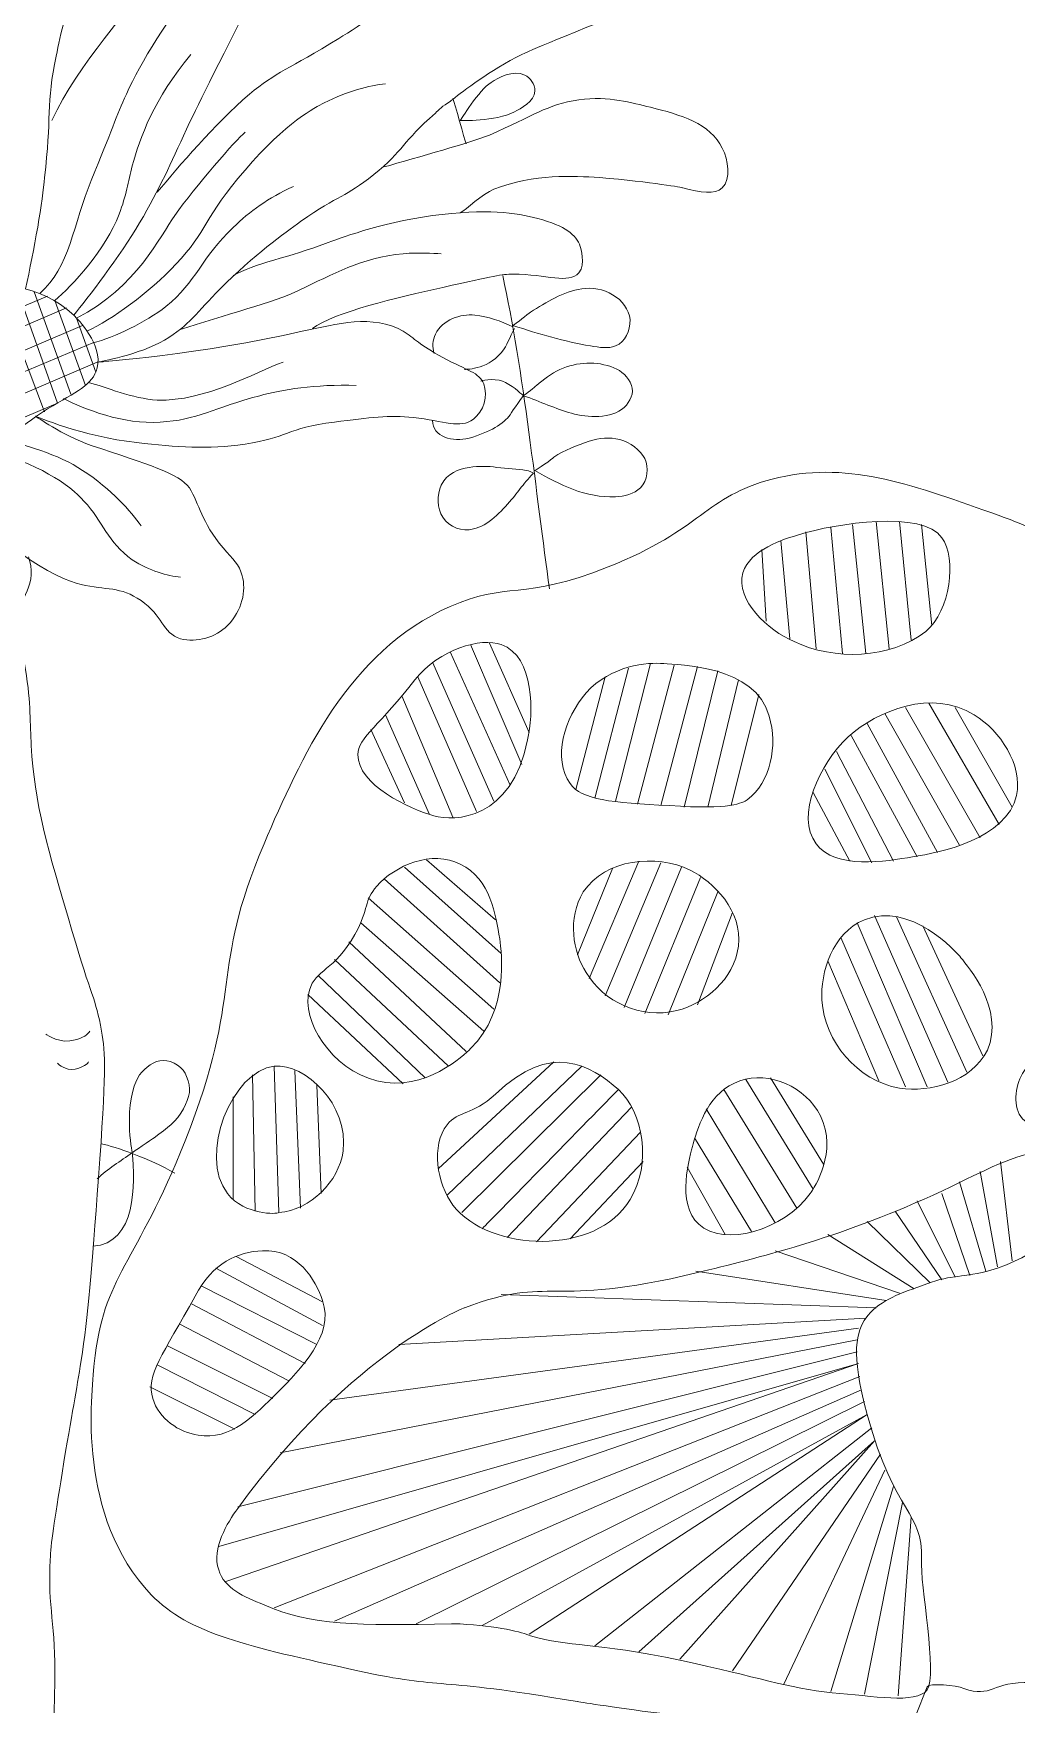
# Model space of a CAD drawing. Extents: x 26 to 586, y 226 to 583.
# Drawn here: x 336.8 to 403.9, y 346.6 to 460.7 of the extents above; entities that cross this region are included whole.
import ezdxf

# ---------------------------------------------------------------- set-up
doc = ezdxf.new("R2010")
doc.units = 0
doc.header["$MEASUREMENT"] = 0
doc.layers.add('Layer 1', color=7, linetype='Continuous')

msp = doc.modelspace()

# ---------------------------------------------------------------- linework, layer by layer
at = {"layer": 'Layer 1', "color": 7, "lineweight": 18, "true_color": 0xffffff}
for points in [[(312.02, 424.29), (338.42, 435.49), (335.62, 443.39)], [(334.22, 443.59), (337.52, 434.89)], [(336.82, 443.09), (339.32, 436.09)], [(311.62, 431.79), (337.72, 442.79)], [(311.62, 430.19), (339.02, 441.99)], [(338.22, 442.49), (340.32, 436.69)], [(311.82, 428.69), (340.12, 440.79)], [(339.72, 441.29), (341.02, 437.59)], [(392.02, 418.39), (391.22, 426.99)], [(393.62, 418.39), (392.72, 427.19)], [(394.32, 427.39), (395.22, 418.69)], [(395.92, 427.39), (396.72, 419.29)], [(397.42, 427.19), (398.12, 420.29)], [(387.82, 426.09), (388.42, 419.39)], [(390.22, 418.69), (389.52, 426.69)], [(386.52, 425.49), (386.82, 420.59)], [(370.12, 410.79), (366.62, 418.99)], [(367.92, 419.09), (370.62, 412.99)], [(369.32, 409.39), (365.22, 418.49)], [(363.02, 416.79), (367.02, 407.59)], [(364.02, 417.79), (368.22, 408.29)], [(375.82, 416.79), (373.82, 409.09)], [(377.42, 417.39), (375.12, 408.49)], [(376.52, 408.29), (378.92, 417.69)], [(380.52, 417.59), (378.02, 408.09)], [(382.12, 417.49), (379.62, 407.99)], [(383.52, 417.19), (381.22, 407.89)], [(384.92, 416.59), (382.82, 407.89)], [(386.32, 415.59), (384.42, 407.99)], [(361.92, 415.49), (365.42, 407.19)], [(401.42, 405.79), (396.32, 414.69)], [(402.72, 406.69), (397.92, 414.99)], [(403.62, 407.89), (399.72, 414.69)], [(360.82, 414.19), (363.82, 407.39)], [(398.52, 404.79), (393.72, 413.59)], [(394.92, 414.29), (400.02, 405.29)], [(362.12, 408.19), (359.82, 413.19)], [(392.62, 412.79), (397.12, 404.49)], [(395.52, 404.19), (391.62, 411.69)], [(394.02, 404.09), (390.82, 410.49)], [(390.02, 408.89), (392.52, 404.19)], [(368.32, 400.19), (363.62, 404.29)], [(378.12, 404.19), (374.72, 396.19)], [(360.72, 402.99), (368.62, 395.89)], [(362.12, 403.79), (368.72, 397.89)], [(376.32, 403.69), (373.92, 397.79)], [(379.62, 404.09), (375.82, 394.99)], [(381.02, 403.79), (377.12, 394.19)], [(382.32, 403.09), (378.52, 393.79)], [(383.52, 402.09), (380.12, 393.69)], [(368.22, 394.09), (359.62, 401.69)], [(384.52, 400.69), (382.12, 394.39)], [(359.12, 399.99), (367.52, 392.59)], [(393.02, 399.99), (397.82, 388.79)], [(399.22, 389.09), (394.22, 400.49)], [(400.52, 389.79), (395.72, 400.39)], [(397.52, 399.79), (401.62, 390.89)], [(358.32, 398.69), (366.32, 391.19)], [(391.92, 398.99), (396.32, 388.79)], [(357.32, 397.49), (365.12, 390.19)], [(391.02, 397.39), (394.52, 389.19)], [(356.22, 396.39), (363.52, 389.39)], [(355.52, 395.09), (362.02, 388.99)], [(372.32, 390.49), (364.42, 383.19)], [(351.72, 389.59), (351.92, 380.29)], [(353.22, 390.19), (353.52, 380.19)], [(354.62, 389.89), (355.02, 380.49)], [(374.22, 390.19), (365.02, 381.39)], [(375.52, 389.59), (366.02, 380.19)], [(385.42, 389.29), (390.02, 381.79)], [(390.72, 383.49), (387.12, 389.39)], [(356.42, 381.49), (356.12, 388.89)], [(383.92, 388.59), (388.92, 380.49)], [(350.42, 388.09), (350.42, 381.09)], [(377.62, 387.39), (369.12, 378.49)], [(382.72, 387.29), (387.42, 379.49)], [(371.12, 378.19), (378.22, 385.69)], [(385.82, 378.89), (381.92, 385.29)], [(378.42, 383.69), (373.42, 378.39)], [(402.82, 383.69), (403.62, 376.89)], [(384.02, 378.69), (381.42, 383.29)], [(401.42, 382.99), (402.62, 376.49)], [(398.82, 381.49), (400.72, 375.89)], [(400.02, 382.29), (401.82, 376.19)], [(398.82, 375.59), (395.62, 380.29)], [(399.72, 375.79), (397.12, 380.99)], [(393.72, 379.59), (398.02, 375.39)], [(391.02, 378.69), (396.92, 374.99)], [(350.62, 377.19), (356.52, 374.09)], [(387.42, 377.59), (395.92, 374.69)], [(349.22, 376.39), (356.52, 372.49)], [(395.02, 374.19), (382.02, 376.19)], [(348.22, 375.19), (356.12, 371.19)], [(394.32, 373.69), (368.72, 374.59)], [(347.52, 373.99), (355.32, 369.89)], [(354.22, 368.69), (346.72, 372.59)], [(393.12, 372.29), (357.02, 367.39)], [(393.62, 372.99), (361.72, 371.19)], [(353.12, 367.49), (345.92, 371.09)], [(393.02, 371.49), (353.62, 363.79)], [(349.92, 354.99), (393.12, 369.89), (349.42, 357.39)], [(393.02, 370.69), (350.72, 360.09)], [(345.22, 369.79), (351.92, 366.39)], [(353.22, 353.19), (393.22, 368.99)], [(350.52, 365.39), (344.72, 368.29)], [(393.32, 368.09), (357.32, 352.29)], [(393.52, 367.29), (362.92, 352.09)], [(370.62, 351.39), (393.72, 366.39), (367.42, 351.99)], [(394.02, 365.49), (375.12, 350.59)], [(380.92, 349.69), (394.22, 364.59), (378.12, 350.19)], [(384.52, 348.89), (394.62, 363.69)], [(388.02, 347.99), (394.92, 362.59)], [(395.52, 361.49), (391.22, 347.49)], [(393.52, 347.29), (396.12, 360.39)], [(396.72, 359.39), (395.82, 347.19)]]:
    msp.add_lwpolyline(points, dxfattribs=at)
for points, knots in [([(339.52, 441.49), (340.42, 442.59), (342.72, 445.59), (344.02, 447.79), (345.42, 450.19), (346.12, 451.79), (347.22, 454.19), (347.82, 455.49), (349.22, 458.29), (352.02, 463.79), (355.12, 469.99), (356.72, 473.09), (357.52, 473.89), (359.62, 475.99), (361.72, 476.99), (362.12, 479.59), (362.22, 479.99), (362.42, 481.89), (361.22, 483.09), (359.52, 484.79), (356.22, 483.49), (355.72, 483.29), (353.42, 482.39), (352.22, 480.69), (351.22, 479.29), (349.92, 477.39), (349.62, 476.29), (348.22, 472.59), (347.32, 470.19), (346.12, 467.09), (344.52, 464.29), (343.62, 462.59), (339.82, 458.69), (338.02, 454.79)], [0, 0, 0, 0, 1, 1, 1, 2, 2, 2, 3, 3, 3, 4, 4, 4, 5, 5, 5, 6, 6, 6, 7, 7, 7, 8, 8, 8, 9, 9, 9, 10, 10, 10, 11, 11, 11, 11]), ([(316.12, 423.29), (316.12, 423.29), (312.42, 433.59), (312.42, 433.59), (312.42, 433.59), (336.22, 443.29), (336.22, 443.29), (336.82, 445.89), (337.42, 449.39), (337.52, 450.89), (338.02, 454.89), (337.62, 455.99), (338.32, 459.19), (338.62, 460.69), (339.02, 462.59), (340.12, 464.89), (341.02, 466.89), (341.62, 467.19), (343.32, 470.39), (345.22, 473.99), (345.32, 474.89), (345.02, 475.69), (344.52, 476.99), (342.92, 477.49), (342.42, 477.69), (340.32, 478.39), (338.52, 477.49), (338.02, 477.29), (336.22, 476.39), (335.42, 474.99), (334.22, 472.99), (333.02, 470.99), (333.42, 470.79), (332.12, 468.69), (330.72, 466.49), (330.12, 466.39), (329.72, 464.99), (329.32, 463.79), (329.52, 463.09), (329.72, 460.49), (329.72, 460.49), (329.82, 458.49), (329.92, 455.19), (330.02, 451.59), (329.72, 449.39), (329.32, 447.39), (329.12, 446.59), (328.42, 443.09), (328.42, 443.09), (328.42, 443.09), (328.22, 447.39), (327.02, 450.69), (326.62, 451.89), (326.32, 451.99), (323.52, 456.59), (320.72, 461.19), (320.52, 461.59), (320.42, 462.29), (320.22, 463.99), (320.72, 464.19), (320.82, 468.39), (320.92, 471.09), (320.72, 471.99), (320.02, 472.49), (319.02, 473.29), (317.52, 472.89), (317.22, 472.79), (315.62, 472.29), (314.82, 470.79), (314.32, 469.89), (313.92, 468.99), (314.02, 468.89), (313.42, 467.29), (312.62, 464.99), (312.12, 464.69), (311.82, 463.59), (311.32, 461.79), (311.82, 460.39), (312.42, 458.49), (313.12, 456.39), (313.72, 450.99), (315.32, 447.19)], [0, 0, 0, 0, 1, 1, 1, 2, 2, 2, 3, 3, 3, 4, 4, 4, 5, 5, 5, 6, 6, 6, 7, 7, 7, 8, 8, 8, 9, 9, 9, 10, 10, 10, 11, 11, 11, 12, 12, 12, 13, 13, 13, 14, 14, 14, 15, 15, 15, 16, 16, 16, 17, 17, 17, 18, 18, 18, 19, 19, 19, 20, 20, 20, 21, 21, 21, 22, 22, 22, 23, 23, 23, 24, 24, 24, 25, 25, 25, 26, 26, 26, 27, 27, 27, 27]), ([(331.92, 430.59), (333.12, 426.09), (338.52, 423.39), (340.02, 423.09), (341.72, 422.69), (342.72, 422.99), (344.12, 421.99), (345.62, 420.99), (345.52, 419.79), (346.82, 419.39), (347.92, 419.09), (349.22, 419.49), (350.02, 420.29), (351.02, 421.29), (351.32, 422.69), (351.02, 423.69), (350.82, 424.49), (350.42, 424.79), (349.72, 425.59), (348.22, 427.39), (348.12, 428.59), (347.42, 429.69), (346.72, 430.69), (344.62, 431.29), (340.72, 432.59), (338.72, 433.29), (336.92, 434.59), (336.92, 434.59), (336.92, 434.59), (340.12, 433.19), (343.82, 432.79), (346.62, 432.49), (348.62, 432.29), (351.22, 432.69), (354.12, 433.09), (354.02, 433.79), (357.32, 434.19), (359.82, 434.49), (361.02, 434.69), (362.72, 434.49), (364.82, 434.29), (365.92, 433.69), (366.82, 434.39), (367.52, 434.89), (367.82, 435.99), (367.52, 436.79), (367.22, 437.59), (366.42, 437.69), (364.72, 438.59), (363.12, 439.49), (362.82, 439.89), (362.02, 440.39), (359.92, 441.59), (357.52, 440.89), (355.12, 440.39), (348.22, 438.79), (341.22, 438.29), (341.22, 438.29), (341.22, 438.29), (344.02, 438.79), (345.72, 439.79), (347.42, 440.79), (347.92, 441.69), (349.52, 443.29), (351.82, 445.59), (353.92, 447.09), (355.02, 447.89), (357.72, 449.79), (358.02, 449.49), (360.02, 451.09), (362.12, 452.79), (361.92, 453.29), (364.22, 455.29), (364.42, 455.49), (364.72, 455.79), (365.22, 456.09), (365.62, 456.39), (367.22, 457.69), (369.32, 458.89), (370.12, 459.29), (370.62, 459.59), (375.42, 461.49), (378.62, 462.79), (379.92, 463.09), (380.62, 464.49), (380.72, 464.69), (381.52, 466.09), (380.92, 467.49), (380.32, 468.89), (378.82, 469.39), (377.82, 469.69), (375.82, 470.29), (374.12, 470.09), (372.92, 469.79), (370.62, 469.29), (369.32, 468.29), (365.52, 465.69), (361.22, 462.79), (359.12, 461.29), (357.62, 460.39), (354.22, 458.29), (353.32, 458.09), (351.52, 456.59), (349.12, 454.49), (346.72, 451.69), (345.22, 449.89)], [0, 0, 0, 0, 1, 1, 1, 2, 2, 2, 3, 3, 3, 4, 4, 4, 5, 5, 5, 6, 6, 6, 7, 7, 7, 8, 8, 8, 9, 9, 9, 10, 10, 10, 11, 11, 11, 12, 12, 12, 13, 13, 13, 14, 14, 14, 15, 15, 15, 16, 16, 16, 17, 17, 17, 18, 18, 18, 19, 19, 19, 20, 20, 20, 21, 21, 21, 22, 22, 22, 23, 23, 23, 24, 24, 24, 25, 25, 25, 26, 26, 26, 27, 27, 27, 28, 28, 28, 29, 29, 29, 30, 30, 30, 31, 31, 31, 32, 32, 32, 33, 33, 33, 34, 34, 34, 35, 35, 35, 35]), ([(348.62, 464.89), (345.82, 461.69), (344.12, 458.79), (343.12, 456.59), (342.42, 455.09), (342.12, 454.09), (340.72, 450.69), (339.52, 447.79), (339.22, 444.69), (337.22, 442.99)], [0, 0, 0, 0, 1, 1, 1, 2, 2, 2, 3, 3, 3, 3]), ([(338.22, 442.49), (339.42, 443.49), (341.72, 445.99), (342.62, 448.39), (343.12, 449.69), (343.22, 450.59), (343.52, 451.69), (344.02, 453.59), (345.02, 456.29), (347.52, 459.29)], [0, 0, 0, 0, 1, 1, 1, 2, 2, 2, 3, 3, 3, 3]), ([(369.62, 455.39), (370.02, 455.59), (371.02, 456.09), (371.02, 456.79), (371.02, 457.29), (370.72, 457.69), (370.32, 457.89), (369.52, 458.29), (368.52, 457.69), (368.02, 457.39), (367.22, 456.89), (365.92, 454.79), (365.92, 454.79), (365.92, 454.79), (368.32, 454.69), (369.62, 455.39)], [0, 0, 0, 0, 1, 1, 1, 2, 2, 2, 3, 3, 3, 4, 4, 4, 5, 5, 5, 5]), ([(360.82, 457.29), (359.72, 457.19), (358.22, 456.79), (356.62, 455.99), (356.02, 455.69), (354.02, 454.69), (351.22, 451.39), (348.42, 448.19), (348.62, 447.19), (346.52, 444.99), (344.62, 442.99), (342.12, 441.19), (340.42, 440.39)], [0, 0, 0, 0, 1, 1, 1, 2, 2, 2, 3, 3, 3, 4, 4, 4, 4]), ([(365.92, 448.49), (366.32, 448.69), (367.42, 449.79), (368.22, 450.09), (371.02, 451.19), (373.62, 450.99), (375.42, 450.89), (379.12, 450.59), (381.12, 450.19), (381.12, 450.19), (382.32, 449.89), (383.32, 449.69), (383.82, 450.19), (384.42, 450.79), (384.22, 452.09), (383.82, 452.89), (383.02, 454.59), (380.92, 455.19), (378.92, 455.69), (377.62, 455.99), (376.12, 456.49), (374.02, 456.19), (371.82, 455.89), (370.92, 455.09), (367.92, 453.79), (366.62, 453.29), (363.12, 452.29), (360.62, 451.59)], [0, 0, 0, 0, 1, 1, 1, 2, 2, 2, 3, 3, 3, 4, 4, 4, 5, 5, 5, 6, 6, 6, 7, 7, 7, 8, 8, 8, 9, 9, 9, 9]), ([(339.72, 441.29), (343.82, 443.39), (345.42, 446.89), (346.42, 448.29), (347.82, 450.29), (350.62, 453.49), (351.22, 453.99)], [0, 0, 0, 0, 1, 1, 1, 2, 2, 2, 2]), ([(340.82, 439.59), (342.32, 439.99), (344.42, 440.99), (345.82, 442.09), (347.92, 443.79), (348.22, 445.39), (350.42, 447.49), (351.52, 448.59), (352.82, 449.49), (354.52, 450.29)], [0, 0, 0, 0, 1, 1, 1, 2, 2, 2, 3, 3, 3, 3]), ([(355.82, 440.59), (357.32, 441.69), (361.62, 442.69), (364.72, 443.39), (368.32, 444.19), (368.72, 444.29), (369.52, 444.29), (371.82, 444.29), (373.32, 443.59), (374.02, 444.39), (374.52, 444.99), (374.12, 446.09), (374.12, 446.19), (373.82, 446.99), (373.12, 447.59), (371.22, 448.09), (369.72, 448.49), (367.72, 448.79), (364.02, 448.29), (360.32, 447.79), (357.62, 446.69), (356.72, 446.39), (354.42, 445.49), (351.72, 444.99), (350.42, 444.19)], [0, 0, 0, 0, 1, 1, 1, 2, 2, 2, 3, 3, 3, 4, 4, 4, 5, 5, 5, 6, 6, 6, 7, 7, 7, 8, 8, 8, 8]), ([(364.62, 445.69), (364.02, 445.69), (363.12, 445.79), (362.02, 445.69), (359.12, 445.39), (357.22, 444.29), (354.92, 443.19), (353.22, 442.39), (349.82, 441.49), (346.72, 440.49)], [0, 0, 0, 0, 1, 1, 1, 2, 2, 2, 3, 3, 3, 3]), ([(321.32, 441.19), (317.82, 439.79), (315.72, 437.49), (314.32, 435.89), (312.72, 434.09), (311.92, 433.09), (311.62, 431.79), (311.32, 430.29), (311.92, 429.89), (311.82, 426.59), (311.82, 425.29), (311.62, 424.79), (312.02, 424.29), (312.92, 422.99), (315.22, 423.19), (316.12, 423.29), (317.92, 423.39), (318.62, 423.89), (320.82, 424.69), (324.42, 425.89), (324.62, 425.29), (326.62, 426.19), (328.32, 426.99), (328.02, 427.39), (331.82, 430.49), (334.82, 432.99), (336.32, 434.19), (337.72, 435.09), (339.72, 436.29), (340.82, 436.69), (341.12, 437.89), (341.52, 439.49), (339.82, 441.19), (339.52, 441.49), (337.22, 443.69), (334.02, 443.69), (332.32, 443.69), (330.52, 443.69), (328.32, 443.09), (324.12, 441.99), (322.52, 441.59), (321.72, 441.39), (321.32, 441.19)], [0, 0, 0, 0, 1, 1, 1, 2, 2, 2, 3, 3, 3, 4, 4, 4, 5, 5, 5, 6, 6, 6, 7, 7, 7, 8, 8, 8, 9, 9, 9, 10, 10, 10, 11, 11, 11, 12, 12, 12, 13, 13, 13, 14, 14, 14, 14]), ([(374.82, 439.39), (375.42, 439.29), (376.02, 439.19), (376.52, 439.39), (377.22, 439.69), (377.52, 440.39), (377.52, 441.19), (377.42, 441.89), (377.02, 442.49), (376.32, 442.89), (375.72, 443.29), (374.92, 443.39), (374.22, 443.29), (372.92, 443.09), (371.82, 442.39), (370.72, 441.69), (370.52, 441.59), (369.72, 440.89), (369.52, 440.79), (371.32, 440.19), (373.02, 439.69), (374.82, 439.39)], [0, 0, 0, 0, 1, 1, 1, 2, 2, 2, 3, 3, 3, 4, 4, 4, 5, 5, 5, 6, 6, 6, 7, 7, 7, 7]), ([(369.52, 440.69), (368.72, 441.09), (367.82, 441.39), (366.92, 441.49), (365.92, 441.59), (364.72, 441.19), (364.22, 440.19), (364.02, 439.79), (364.02, 439.29), (364.12, 438.89)], [0, 0, 0, 0, 1, 1, 1, 2, 2, 2, 3, 3, 3, 3]), ([(340.82, 439.59), (340.82, 439.59), (311.82, 427.39), (311.82, 427.39), (309.22, 428.29), (303.82, 427.89), (299.52, 427.49), (296.22, 427.19), (292.22, 426.39), (284.42, 424.79), (280.72, 423.99), (277.32, 423.29), (273.12, 421.59), (270.52, 420.49), (267.92, 419.19), (266.52, 416.49), (266.12, 415.79), (265.32, 414.09), (266.12, 412.99), (266.72, 412.19), (268.22, 411.99), (269.82, 412.59)], [0, 0, 0, 0, 1, 1, 1, 2, 2, 2, 3, 3, 3, 4, 4, 4, 5, 5, 5, 6, 6, 6, 7, 7, 7, 7]), ([(366.22, 437.79), (366.42, 437.79), (367.92, 437.79), (368.92, 439.19), (369.12, 439.49), (369.52, 440.39), (369.62, 440.59)], [0, 0, 0, 0, 1, 1, 1, 2, 2, 2, 2]), ([(373.52, 434.79), (374.62, 434.49), (376.22, 434.39), (377.12, 435.19), (377.52, 435.59), (377.82, 436.19), (377.62, 436.69), (377.42, 437.29), (376.92, 437.69), (376.42, 437.89), (375.22, 438.39), (373.92, 438.29), (372.72, 437.79), (372.12, 437.49), (371.62, 437.09), (371.12, 436.69), (371.02, 436.59), (370.42, 436.09), (370.22, 435.99), (371.42, 435.59), (372.42, 435.09), (373.52, 434.79)], [0, 0, 0, 0, 1, 1, 1, 2, 2, 2, 3, 3, 3, 4, 4, 4, 5, 5, 5, 6, 6, 6, 7, 7, 7, 7]), ([(341.12, 438.29), (341.12, 438.29), (311.72, 425.69), (311.72, 425.69), (310.12, 426.49), (305.62, 426.39), (303.22, 426.09), (300.12, 425.69), (298.82, 424.79), (295.52, 423.49), (293.82, 422.79), (290.52, 421.99), (284.02, 420.39), (279.42, 419.19), (277.62, 418.89), (275.62, 417.49), (274.82, 416.99), (273.12, 415.59), (271.72, 414.39), (270.52, 413.39), (270.12, 412.99), (269.72, 412.59), (268.12, 410.99), (267.22, 409.99), (267.12, 408.59), (267.02, 407.19), (267.82, 405.69), (268.92, 405.39), (269.82, 405.19), (270.72, 405.89), (271.02, 406.19), (273.42, 408.19), (276.42, 409.19), (278.92, 410.99), (283.12, 414.09), (287.52, 415.29), (289.92, 415.99), (292.92, 416.79), (294.72, 416.89), (301.52, 418.69), (302.82, 418.99), (303.42, 419.19), (303.92, 419.29), (307.72, 420.39), (312.02, 421.59), (313.62, 423.29), (313.62, 423.29), (311.62, 428.99), (311.62, 428.99)], [0, 0, 0, 0, 1, 1, 1, 2, 2, 2, 3, 3, 3, 4, 4, 4, 5, 5, 5, 6, 6, 6, 7, 7, 7, 8, 8, 8, 9, 9, 9, 10, 10, 10, 11, 11, 11, 12, 12, 12, 13, 13, 13, 14, 14, 14, 15, 15, 15, 16, 16, 16, 16]), ([(340.52, 436.89), (341.72, 436.59), (343.52, 435.79), (345.22, 435.69), (348.52, 435.59), (351.92, 437.59), (353.82, 438.29)], [0, 0, 0, 0, 1, 1, 1, 2, 2, 2, 2]), ([(338.82, 435.79), (340.22, 435.09), (342.92, 433.99), (345.42, 434.19), (347.92, 434.29), (349.12, 435.19), (352.22, 435.99), (353.72, 436.39), (356.02, 436.79), (358.82, 436.69)], [0, 0, 0, 0, 1, 1, 1, 2, 2, 2, 3, 3, 3, 3]), ([(364.02, 434.29), (364.02, 433.19), (365.42, 432.79), (366.52, 433.09), (367.92, 433.49), (368.92, 434.09), (369.32, 434.69), (369.52, 434.99), (370.22, 435.99), (370.22, 435.99), (370.22, 435.99), (369.62, 436.59), (369.02, 436.89), (368.52, 437.19), (367.52, 437.09), (367.32, 436.99)], [0, 0, 0, 0, 1, 1, 1, 2, 2, 2, 3, 3, 3, 4, 4, 4, 5, 5, 5, 5]), ([(344.12, 427.09), (343.42, 428.09), (342.12, 429.59), (340.12, 430.89), (338.52, 431.99), (335.92, 432.69), (334.82, 432.99)], [0, 0, 0, 0, 1, 1, 1, 2, 2, 2, 2]), ([(376.52, 429.09), (377.12, 429.09), (377.82, 429.29), (378.22, 429.69), (378.72, 430.19), (378.82, 431.09), (378.52, 431.69), (378.22, 432.29), (377.52, 432.79), (376.82, 432.99), (376.12, 433.19), (375.42, 433.09), (374.72, 432.89), (373.92, 432.59), (373.02, 432.29), (372.32, 431.79), (372.22, 431.69), (371.12, 430.89), (371.02, 430.89), (372.72, 429.89), (374.52, 428.99), (376.52, 429.09)], [0, 0, 0, 0, 1, 1, 1, 2, 2, 2, 3, 3, 3, 4, 4, 4, 5, 5, 5, 6, 6, 6, 7, 7, 7, 7]), ([(311.72, 432.09), (311.72, 432.09), (314.82, 423.29), (314.82, 423.29), (314.12, 421.69), (312.02, 420.09), (311.32, 419.59), (309.32, 417.89), (308.12, 417.79), (306.82, 416.09), (306.22, 415.29), (305.52, 414.39), (305.52, 413.09), (305.52, 411.89), (306.12, 410.29), (307.42, 409.79), (308.82, 409.19), (310.32, 410.19), (311.52, 410.89), (312.52, 411.49), (312.92, 412.29), (315.62, 415.19), (317.92, 417.69), (318.12, 418.49), (318.72, 418.99), (319.52, 419.69), (319.72, 419.79), (321.42, 420.69), (322.82, 421.39), (323.62, 421.79), (324.02, 422.19), (325.12, 423.39), (325.42, 425.89), (325.42, 425.89), (325.42, 425.89), (325.82, 423.69), (326.22, 422.79), (326.82, 421.49), (327.82, 421.69), (328.82, 420.49), (330.12, 418.99), (329.52, 417.69), (330.62, 417.09), (331.62, 416.59), (333.02, 417.39), (333.22, 417.49), (334.42, 418.19), (334.82, 419.29), (335.52, 420.99), (335.82, 421.79), (337.12, 423.29), (336.42, 424.99)], [0, 0, 0, 0, 1, 1, 1, 2, 2, 2, 3, 3, 3, 4, 4, 4, 5, 5, 5, 6, 6, 6, 7, 7, 7, 8, 8, 8, 9, 9, 9, 10, 10, 10, 11, 11, 11, 12, 12, 12, 13, 13, 13, 14, 14, 14, 15, 15, 15, 16, 16, 16, 17, 17, 17, 17]), ([(346.82, 423.59), (345.92, 423.69), (344.72, 423.99), (343.52, 424.79), (341.82, 425.99), (341.52, 427.39), (340.22, 428.79), (339.32, 429.89), (336.82, 431.49), (333.82, 432.19)], [0, 0, 0, 0, 1, 1, 1, 2, 2, 2, 3, 3, 3, 3]), ([(397.02, 345.79), (397.02, 345.79), (397.82, 347.79), (397.82, 347.79), (397.92, 348.09), (399.82, 347.89), (400.32, 347.69), (402.22, 346.99), (402.22, 348.19), (404.92, 348.09), (407.42, 347.89), (407.52, 349.79), (408.62, 349.99), (410.42, 350.39), (411.92, 349.49), (411.92, 349.49), (411.92, 349.49), (412.52, 347.49), (412.52, 347.49), (412.62, 347.09), (413.02, 346.89), (413.42, 346.99), (414.52, 347.09), (416.52, 347.49), (417.72, 347.89), (424.02, 350.09), (427.12, 351.19), (428.32, 351.89), (433.32, 354.79), (434.02, 356.09), (439.92, 360.29), (448.72, 366.59), (451.92, 366.99), (455.32, 372.09), (456.42, 373.79), (457.82, 375.89), (458.22, 378.99), (458.42, 380.49), (458.62, 383.59), (454.72, 391.69), (451.82, 397.69), (450.42, 400.59), (447.62, 403.49), (445.62, 405.59), (444.12, 406.49), (432.92, 412.19), (420.02, 418.79), (420.92, 418.09), (416.92, 420.29), (407.62, 425.29), (407.02, 426.29), (402.22, 427.99), (396.52, 429.99), (392.22, 431.59), (387.22, 430.29), (382.62, 429.09), (382.52, 426.89), (376.02, 424.29), (370.22, 421.99), (369.02, 423.29), (365.22, 421.59), (358.22, 418.49), (355.02, 411.19), (352.52, 405.39), (348.72, 396.49), (351.22, 395.39), (347.12, 385.09), (343.82, 376.69), (341.52, 375.89), (340.92, 369.89), (340.72, 367.69), (339.72, 359.39), (344.82, 354.09), (347.42, 351.39), (351.32, 350.59), (358.92, 348.89), (365.02, 347.59), (363.92, 348.49), (373.92, 346.79), (373.92, 346.79), (383.12, 345.29), (391.32, 344.89), (393.12, 344.79), (395.32, 345.09), (396.22, 345.39), (396.62, 345.29), (396.92, 345.59), (397.02, 345.79)], [0, 0, 0, 0, 1, 1, 1, 2, 2, 2, 3, 3, 3, 4, 4, 4, 5, 5, 5, 6, 6, 6, 7, 7, 7, 8, 8, 8, 9, 9, 9, 10, 10, 10, 11, 11, 11, 12, 12, 12, 13, 13, 13, 14, 14, 14, 15, 15, 15, 16, 16, 16, 17, 17, 17, 18, 18, 18, 19, 19, 19, 20, 20, 20, 21, 21, 21, 22, 22, 22, 23, 23, 23, 24, 24, 24, 25, 25, 25, 26, 26, 26, 27, 27, 27, 28, 28, 28, 29, 29, 29, 29]), ([(370.42, 430.89), (369.82, 430.99), (369.12, 430.99), (368.42, 431.09), (367.82, 431.19), (367.22, 431.19), (366.52, 431.09), (365.82, 430.99), (365.02, 430.69), (364.62, 429.89), (364.32, 429.19), (364.32, 428.29), (364.72, 427.69), (365.22, 426.99), (366.02, 426.69), (366.82, 426.89), (367.82, 427.09), (368.72, 428.09), (369.42, 428.89), (369.72, 429.19), (369.92, 429.59), (370.22, 429.89), (370.42, 430.19), (370.92, 430.69), (370.92, 430.69), (370.92, 430.69), (370.62, 430.89), (370.42, 430.89)], [0, 0, 0, 0, 1, 1, 1, 2, 2, 2, 3, 3, 3, 4, 4, 4, 5, 5, 5, 6, 6, 6, 7, 7, 7, 8, 8, 8, 9, 9, 9, 9]), ([(389.02, 426.49), (388.02, 426.19), (385.72, 425.49), (385.22, 423.89), (384.72, 421.99), (386.92, 419.99), (388.72, 419.19), (391.42, 417.89), (395.32, 417.99), (397.72, 419.89), (399.42, 421.29), (399.82, 424.89), (398.82, 426.29), (397.52, 428.19), (391.62, 427.29), (389.02, 426.49)], [0, 0, 0, 0, 1, 1, 1, 2, 2, 2, 3, 3, 3, 4, 4, 4, 5, 5, 5, 5]), ([(338.02, 343.69), (338.12, 344.69), (338.22, 346.19), (338.22, 348.19), (338.32, 351.99), (337.72, 353.19), (337.92, 356.49), (337.92, 357.49), (338.22, 359.19), (338.72, 362.39), (339.42, 366.69), (339.72, 367.99), (340.02, 370.09), (340.52, 373.09), (340.72, 376.19), (341.22, 382.59), (341.72, 389.69), (341.72, 391.09), (341.42, 392.59), (341.02, 394.89), (340.72, 394.89), (339.42, 399.39), (337.72, 405.09), (336.82, 408.19), (336.62, 412.09), (336.52, 413.59), (336.62, 414.89), (336.22, 417.29), (336.02, 418.79), (335.72, 419.99), (335.52, 420.79)], [0, 0, 0, 0, 1, 1, 1, 2, 2, 2, 3, 3, 3, 4, 4, 4, 5, 5, 5, 6, 6, 6, 7, 7, 7, 8, 8, 8, 9, 9, 9, 10, 10, 10, 10]), ([(368.72, 418.99), (367.32, 419.49), (364.52, 418.69), (362.82, 416.59), (360.52, 413.59), (358.92, 412.59), (358.92, 411.49), (358.92, 409.39), (362.42, 407.79), (364.12, 407.29), (365.52, 406.89), (369.42, 406.99), (370.52, 412.49), (370.92, 414.19), (371.02, 418.19), (368.72, 418.99)], [0, 0, 0, 0, 1, 1, 1, 2, 2, 2, 3, 3, 3, 4, 4, 4, 5, 5, 5, 5]), ([(379.82, 417.69), (378.72, 417.79), (376.22, 417.59), (374.52, 415.69), (373.02, 413.99), (372.22, 411.19), (373.42, 409.49), (374.22, 408.39), (376.22, 408.19), (380.22, 407.99), (384.42, 407.69), (385.22, 408.19), (385.52, 408.39), (387.12, 409.59), (387.62, 412.09), (387.02, 414.09), (386.12, 417.59), (380.82, 417.59), (379.82, 417.69)], [0, 0, 0, 0, 1, 1, 1, 2, 2, 2, 3, 3, 3, 4, 4, 4, 5, 5, 5, 6, 6, 6, 6]), ([(401.02, 414.19), (398.12, 415.99), (394.42, 414.49), (392.42, 412.69), (390.42, 410.79), (388.82, 407.29), (390.22, 405.39), (391.52, 403.59), (395.02, 404.19), (396.82, 404.49), (398.72, 404.79), (403.22, 405.69), (403.92, 408.69), (404.32, 410.79), (402.82, 413.09), (401.02, 414.19)], [0, 0, 0, 0, 1, 1, 1, 2, 2, 2, 3, 3, 3, 4, 4, 4, 5, 5, 5, 5]), ([(368.62, 398.89), (368.72, 397.89), (369.32, 394.09), (366.62, 391.39), (366.22, 390.99), (363.52, 388.39), (360.22, 389.19), (357.12, 389.99), (355.02, 393.29), (355.62, 395.39), (356.02, 396.79), (357.32, 396.69), (358.72, 399.19), (359.72, 400.99), (359.32, 401.49), (360.22, 402.49), (361.42, 403.89), (364.02, 404.99), (365.92, 403.99), (368.02, 402.99), (368.32, 400.49), (368.62, 398.89)], [0, 0, 0, 0, 1, 1, 1, 2, 2, 2, 3, 3, 3, 4, 4, 4, 5, 5, 5, 6, 6, 6, 7, 7, 7, 7]), ([(381.62, 403.59), (379.32, 404.69), (375.82, 404.39), (374.32, 402.09), (373.22, 400.29), (373.62, 397.99), (374.52, 396.59), (375.72, 394.59), (378.22, 393.39), (380.72, 393.99), (382.62, 394.49), (384.62, 396.09), (384.92, 398.39), (385.22, 400.79), (383.22, 402.79), (381.62, 403.59)], [0, 0, 0, 0, 1, 1, 1, 2, 2, 2, 3, 3, 3, 4, 4, 4, 5, 5, 5, 5]), ([(400.12, 397.59), (399.82, 397.99), (396.62, 401.49), (393.52, 400.19), (391.32, 399.29), (390.52, 396.59), (390.62, 394.69), (390.82, 391.89), (393.02, 389.19), (395.92, 388.69), (398.02, 388.39), (400.82, 389.09), (401.92, 391.29), (403.12, 394.09), (400.62, 396.99), (400.12, 397.59)], [0, 0, 0, 0, 1, 1, 1, 2, 2, 2, 3, 3, 3, 4, 4, 4, 5, 5, 5, 5]), ([(337.62, 392.39), (337.72, 392.29), (338.62, 391.69), (339.62, 391.99), (340.12, 392.09), (340.52, 392.39), (340.62, 392.59)], [0, 0, 0, 0, 1, 1, 1, 2, 2, 2, 2]), ([(376.72, 388.59), (374.82, 390.29), (372.12, 391.89), (368.32, 388.29), (366.72, 386.79), (365.82, 387.19), (365.02, 386.19), (363.92, 384.79), (364.32, 382.19), (365.42, 380.69), (367.92, 377.49), (375.22, 377.19), (377.52, 381.09), (379.02, 383.49), (378.42, 387.09), (376.72, 388.59)], [0, 0, 0, 0, 1, 1, 1, 2, 2, 2, 3, 3, 3, 4, 4, 4, 5, 5, 5, 5]), ([(420.22, 388.79), (420.42, 389.59), (416.72, 391.19), (412.92, 391.69), (411.32, 391.89), (405.82, 392.49), (404.32, 389.69), (403.82, 388.79), (403.62, 387.39), (404.32, 386.59), (405.52, 385.39), (408.12, 387.29), (413.82, 388.09), (417.92, 388.69), (420.12, 388.19), (420.22, 388.79)], [0, 0, 0, 0, 1, 1, 1, 2, 2, 2, 3, 3, 3, 4, 4, 4, 5, 5, 5, 5]), ([(338.42, 390.39), (338.52, 390.29), (338.92, 389.89), (339.62, 389.99), (340.12, 390.09), (340.52, 390.39), (340.52, 390.49)], [0, 0, 0, 0, 1, 1, 1, 2, 2, 2, 2]), ([(343.52, 384.29), (343.52, 384.29), (344.82, 385.19), (345.02, 385.29), (345.92, 385.99), (346.52, 386.39), (347.02, 387.29), (347.42, 388.09), (347.62, 388.69), (347.22, 389.49), (347.02, 390.09), (346.32, 390.59), (345.62, 390.59), (345.02, 390.59), (344.42, 390.09), (344.02, 389.59), (342.82, 387.69), (343.52, 384.29), (343.52, 384.29)], [0, 0, 0, 0, 1, 1, 1, 2, 2, 2, 3, 3, 3, 4, 4, 4, 5, 5, 5, 6, 6, 6, 6]), ([(350.02, 381.49), (351.22, 379.99), (353.42, 380.09), (353.52, 380.19), (355.72, 380.39), (357.62, 382.29), (357.92, 384.39), (358.32, 387.59), (355.32, 390.39), (353.22, 390.19), (350.32, 389.89), (348.02, 384.09), (350.02, 381.49)], [0, 0, 0, 0, 1, 1, 1, 2, 2, 2, 3, 3, 3, 4, 4, 4, 4]), ([(390.52, 386.79), (389.52, 388.79), (387.02, 389.89), (385.02, 389.19), (382.92, 388.49), (382.22, 386.19), (381.82, 384.89), (381.62, 384.09), (380.62, 380.79), (382.22, 379.39), (383.92, 377.79), (388.02, 378.99), (389.82, 381.49), (390.12, 381.89), (391.72, 384.39), (390.52, 386.79)], [0, 0, 0, 0, 1, 1, 1, 2, 2, 2, 3, 3, 3, 4, 4, 4, 5, 5, 5, 5]), ([(397.42, 356.49), (397.52, 359.89), (395.62, 359.39), (393.72, 366.39), (392.52, 370.69), (393.02, 372.09), (393.62, 372.99), (394.42, 374.09), (395.72, 374.59), (397.42, 375.19), (399.42, 375.99), (399.92, 375.69), (401.92, 376.19), (405.82, 377.29), (406.22, 379.09), (408.32, 378.99), (410.22, 378.79), (411.92, 377.19), (412.62, 375.79), (413.72, 373.69), (413.12, 371.59), (412.02, 367.39), (411.02, 363.59), (410.62, 364.09), (410.12, 361.59), (409.12, 356.39), (410.62, 352.59), (410.92, 351.79), (411.22, 351.09), (411.42, 350.39), (411.72, 349.89), (412.02, 349.19), (412.72, 348.79), (413.52, 348.89), (415.12, 349.19), (418.02, 349.79), (421.62, 351.09), (425.62, 352.59), (434.82, 359.79), (435.32, 360.29), (436.42, 361.19), (437.22, 361.79), (437.42, 362.09), (439.02, 363.49), (440.72, 364.69), (442.82, 366.29), (446.12, 368.79), (448.32, 370.59), (450.72, 373.09), (453.42, 375.89), (455.12, 377.79), (454.72, 379.69), (454.62, 380.29), (454.22, 381.19), (451.62, 382.79), (447.82, 385.19), (444.22, 386.09), (443.42, 386.29), (437.52, 387.69), (432.72, 388.89), (426.62, 387.79), (421.42, 386.89), (421.82, 385.49), (416.72, 384.89), (412.02, 384.39), (410.32, 385.39), (405.92, 384.49), (402.92, 383.89), (401.72, 382.99), (398.22, 381.39), (391.62, 378.39), (386.22, 377.09), (382.12, 376.09), (371.72, 373.59), (372.32, 375.99), (366.22, 373.69), (366.22, 373.69), (358.62, 370.79), (350.72, 359.99), (350.02, 358.99), (348.92, 357.29), (349.42, 355.79), (349.82, 354.49), (351.12, 353.99), (352.52, 353.39), (355.72, 351.99), (358.92, 351.99), (365.32, 352.09), (365.42, 352.09), (365.62, 352.09), (365.92, 352.09), (368.42, 351.99), (370.22, 351.49), (370.72, 351.29), (373.42, 350.49), (374.92, 350.89), (381.02, 349.59), (386.22, 348.49), (388.32, 347.69), (391.32, 347.39), (394.12, 347.19), (397.02, 346.59), (397.82, 347.59), (398.52, 348.59), (397.32, 354.89), (397.42, 356.49)], [0, 0, 0, 0, 1, 1, 1, 2, 2, 2, 3, 3, 3, 4, 4, 4, 5, 5, 5, 6, 6, 6, 7, 7, 7, 8, 8, 8, 9, 9, 9, 10, 10, 10, 11, 11, 11, 12, 12, 12, 13, 13, 13, 14, 14, 14, 15, 15, 15, 16, 16, 16, 17, 17, 17, 18, 18, 18, 19, 19, 19, 20, 20, 20, 21, 21, 21, 22, 22, 22, 23, 23, 23, 24, 24, 24, 25, 25, 25, 26, 26, 26, 27, 27, 27, 28, 28, 28, 29, 29, 29, 30, 30, 30, 31, 31, 31, 32, 32, 32, 33, 33, 33, 34, 34, 34, 35, 35, 35, 35]), ([(340.82, 377.89), (343.82, 378.09), (343.72, 382.19), (343.52, 384.29), (342.72, 383.69), (341.82, 383.19), (341.12, 382.49)], [0, 0, 0, 0, 1, 1, 1, 2, 2, 2, 2]), ([(352.42, 377.59), (350.72, 377.49), (349.02, 376.79), (347.82, 374.49), (345.62, 370.49), (344.42, 369.09), (344.92, 367.49), (345.32, 366.09), (346.72, 365.19), (348.02, 364.99), (350.22, 364.59), (351.92, 366.39), (353.42, 367.89), (355.02, 369.49), (357.32, 371.79), (356.52, 374.19), (356.02, 375.59), (354.82, 377.69), (352.42, 377.59)], [0, 0, 0, 0, 1, 1, 1, 2, 2, 2, 3, 3, 3, 4, 4, 4, 5, 5, 5, 6, 6, 6, 6]), ([(396.62, 345.39), (397.22, 342.89), (396.42, 341.39), (396.02, 338.99), (395.42, 335.39), (395.02, 334.99), (394.92, 332.99), (394.82, 330.99), (394.72, 327.89), (396.92, 325.59), (398.92, 323.49), (401.72, 323.49), (402.02, 323.49), (404.62, 323.49), (404.72, 324.99), (408.52, 326.09), (410.82, 326.69), (411.32, 326.39), (415.32, 327.39), (417.42, 327.89), (418.42, 328.29), (419.02, 329.29), (419.62, 330.29), (419.82, 331.69), (419.12, 332.69), (418.42, 333.79), (417.22, 333.29), (415.82, 334.39), (414.92, 335.09), (414.42, 336.49), (413.42, 339.19), (412.72, 341.19), (412.22, 342.49), (412.32, 344.29), (412.32, 345.69), (413.12, 346.09), (412.52, 347.59)], [0, 0, 0, 0, 1, 1, 1, 2, 2, 2, 3, 3, 3, 4, 4, 4, 5, 5, 5, 6, 6, 6, 7, 7, 7, 8, 8, 8, 9, 9, 9, 10, 10, 10, 11, 11, 11, 12, 12, 12, 12])]:
    msp.add_open_spline(points, degree=3, knots=knots, dxfattribs=at)
for points in [[(365.42, 456.29), (365.52, 455.99), (366.22, 453.49), (366.32, 453.19)], [(372.02, 422.79), (371.12, 429.09), (370.22, 437.89), (368.82, 444.19)], [(376.72, 388.59), (376.02, 387.89), (367.42, 379.09), (367.42, 379.09)], [(346.42, 382.89), (344.72, 383.89), (342.32, 384.69), (341.42, 384.89)]]:
    msp.add_open_spline(points, degree=3, dxfattribs=at)

doc.saveas('drawing.dxf')
